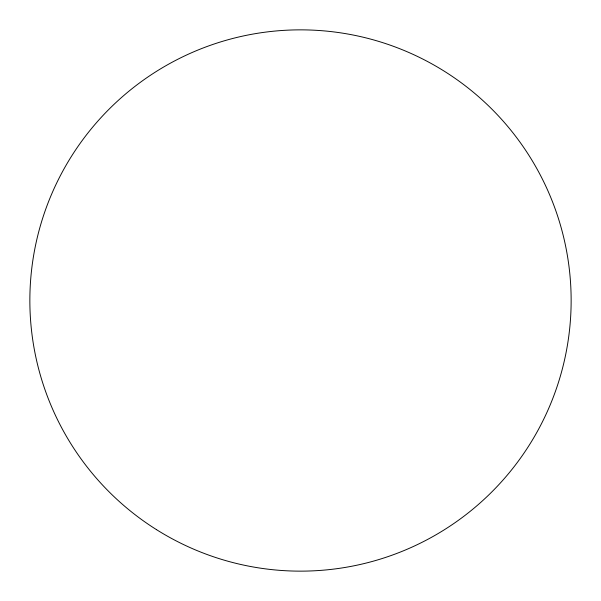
<?xml version="1.0" encoding="UTF-8"?>
<svg xmlns="http://www.w3.org/2000/svg" width="601" height="601" viewBox="0 0 601 601"><rect width="100%" height="100%" fill="white"/><g stroke="black" fill="none" stroke-linecap="round" stroke-linejoin="round"><path stroke-width="0.9" d="M156.493 529.646A270.638 270.638 0 0 0 570.95 310.642A270.638 270.638 0 0 0 174.057 61.212A270.638 270.638 0 0 0 156.493 529.646"/></g></svg>
